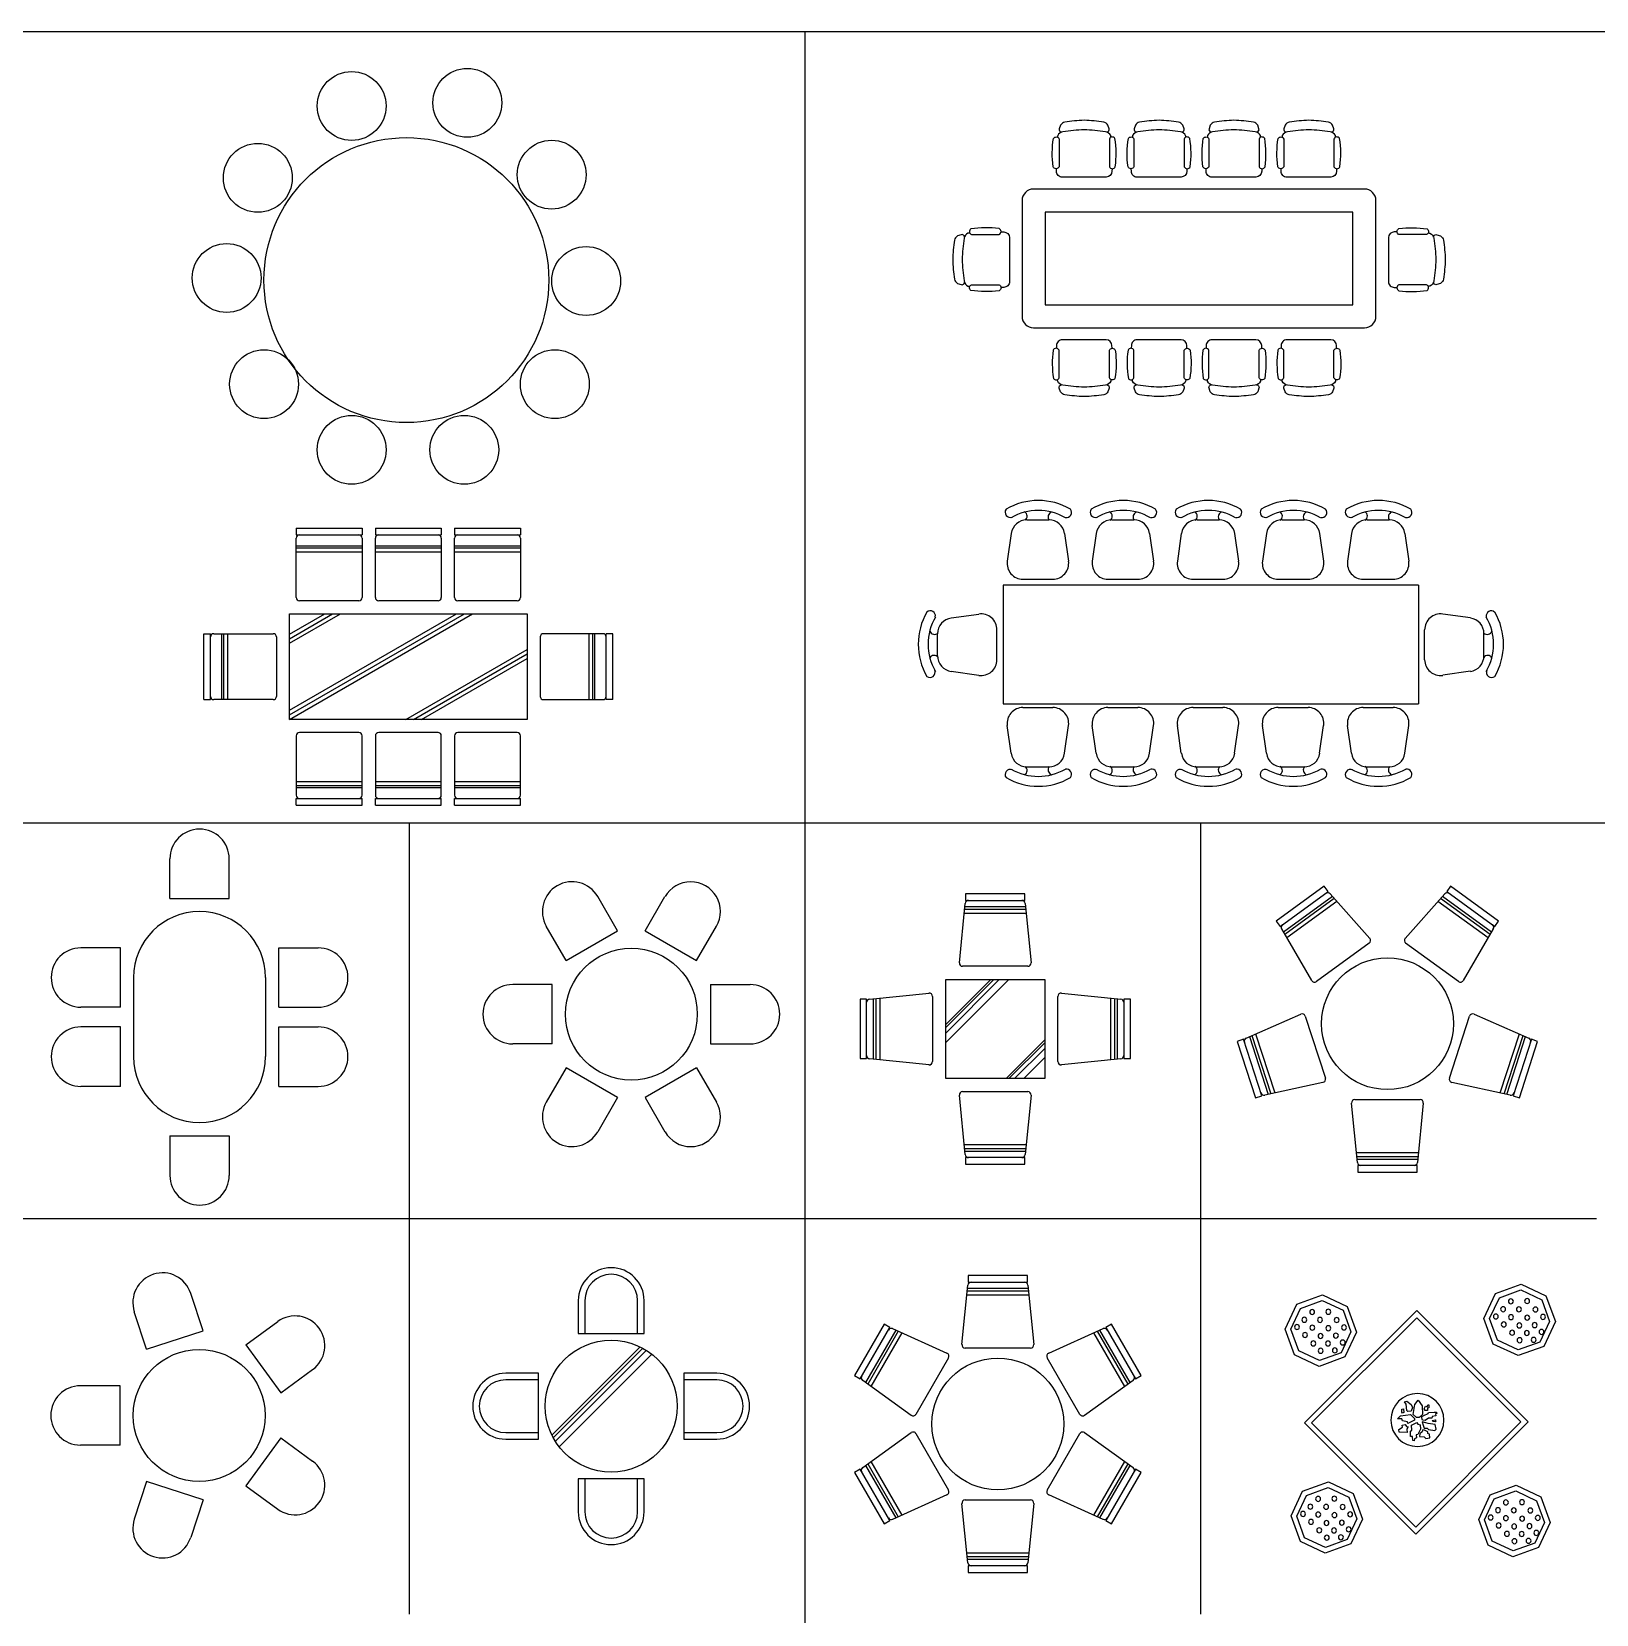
# Model space of a CAD drawing. Extents: x -72339 to 59654, y -38057 to 42097.
# Drawn here: x -36180 to -24316, y 30097 to 42097 of the extents above; entities that cross this region are included whole.
import ezdxf

# ---------------------------------------------------------------- set-up
doc = ezdxf.new("R2010")
doc.units = 0
doc.header["$MEASUREMENT"] = 0
doc.layers.get('0').update_dxf_attribs({"linetype": 'CONTINUOUS'})
doc.layers.add('2', color=7, linetype='CONTINUOUS')
doc.layers.add('HUM', color=7, linetype='CONTINUOUS')
doc.styles.add('DIM', font='txt')

# ---------------------------------------------------------------- blocks, each defined once
blk = doc.blocks.new('2494')
for p, q in [((-225, 600), (-225, 900)), ((225, 600), (225, 900)), ((-225, 600), (225, 600)), ((-600, 225), (-900, 225)), ((-600, -225), (-600, 225)), ((600, 225), (900, 225)), ((600, -225), (600, 225)), ((-500, 0), (-500, -600)), ((500, 0), (500, -600)), ((-600, -225), (-900, -225)), ((600, -225), (900, -225)), ((-600, -375), (-900, -375)), ((-600, -825), (-600, -375)), ((600, -375), (900, -375)), ((600, -825), (600, -375)), ((-600, -825), (-900, -825)), ((600, -825), (900, -825)), ((-225, -1200), (-225, -1500)), ((-225, -1200), (225, -1200)), ((225, -1200), (225, -1500))]:
    blk.add_line(p, q)
for centre, radius, start, end in [((0, 900), 225, 360, 180), ((0, 0), 500, 0, 180), ((-900, 0), 225, 90, 270), ((900, 0), 225, 270, 90), ((-900, -600), 225, 90, 270), ((900, -600), 225, 270, 90), ((0, -600), 500, 180, 0), ((0, -1500), 225, 180, 0)]:
    blk.add_arc(centre, radius, start, end)
at = {"style": 'DIM', "flags": 1}
for tag in ['XVALUE', 'YVALUE']:
    blk.add_attdef(tag, (-999999, -999999), '', height=0.02, dxfattribs=at)
blk = doc.blocks.new('2491')
for p, q in [((29, 640), (-64, 925)), ((-399, 501), (-492, 786)), ((-399, 501), (29, 640)), ((353, 535), (596, 711)), ((353, 535), (618, 171)), ((618, 171), (860, 347)), ((-600, 225), (-900, 225)), ((-600, -225), (-600, 225)), ((-600, -225), (-900, -225)), ((618, -171), (353, -535)), ((618, -171), (860, -347)), ((-399, -501), (-492, -786)), ((29, -640), (-399, -501)), ((353, -535), (596, -711)), ((29, -640), (-64, -925))]:
    blk.add_line(p, q)
blk.add_circle((0, 0), 500)
for centre, start, end in [((-278, 856), 18, 198), ((728, 529), 306, 126), ((-900, 0), 90, 270), ((728, -529), 234, 54), ((-278, -856), 162, 342)]:
    blk.add_arc(centre, 225, start, end)
at = {"style": 'DIM', "flags": 1}
for tag in ['XVALUE', 'YVALUE']:
    blk.add_attdef(tag, (-999999, -999999), '', height=0.02, dxfattribs=at)
blk = doc.blocks.new('2206')
at = {"layer": '2'}
for p, q in [((1253.75, 526.5), (-1253.75, 526.5)), ((-1341.5, 438.75), (-1341.5, -438.75)), ((1341.5, -438.75), (1341.5, 438.75)), ((-1166, 351), (-1166, -351)), ((1166, 351), (-1166, 351)), ((1166, -351), (1166, 351)), ((-1166, -351), (1166, -351)), ((-1253.75, -526.5), (1253.75, -526.5))]:
    blk.add_line(p, q, dxfattribs=at)
for points in [[(-667.827932, 918.817485, 0.001466), (-669.018888, 931.542288, 0.250246), (-708.643141, 960.610137, 0.022259), (-870.211886, 976.491803, 0.022259), (-1031.78063, 960.610137, 0.250246), (-1071.404883, 931.542288, 0.001466), (-1072.595839, 918.817485, 0.394986)], [(-698.912911, 958.243242, 0.504024), (-680.974482, 983.684616), (-690.197368, 1011.55379, 0.156673), (-721.965088, 1034.628269, 0.022013), (-870.211886, 1047.514016, 0.022013), (-1018.458683, 1034.628269, 0.156673), (-1050.226403, 1011.55379), (-1059.44929, 983.684616, 0.504024), (-1041.51086, 958.243242, -1.080566)], [(-100.116032, 918.817485, 0.001466), (-101.306988, 931.542288, 0.250246), (-140.931241, 960.610137, 0.022259), (-302.499986, 976.491803, 0.022259), (-464.06873, 960.610137, 0.250246), (-503.692983, 931.542288, 0.001466), (-504.883939, 918.817485, 0.394986)], [(-131.201011, 958.243242, 0.504024), (-113.262582, 983.684616), (-122.485468, 1011.55379, 0.156673), (-154.253188, 1034.628269, 0.022013), (-302.499986, 1047.514016, 0.022013), (-450.746783, 1034.628269, 0.156673), (-482.514503, 1011.55379), (-491.73739, 983.684616, 0.504024), (-473.79896, 958.243242, -1.080566)], [(467.595868, 918.817485, 0.001466), (466.404912, 931.542288, 0.250246), (426.780659, 960.610137, 0.022259), (265.211914, 976.491803, 0.022259), (103.64317, 960.610137, 0.250246), (64.018917, 931.542288, 0.001466), (62.827961, 918.817485, 0.394986)], [(436.510889, 958.243242, 0.504024), (454.449318, 983.684616), (445.226432, 1011.55379, 0.156673), (413.458712, 1034.628269, 0.022013), (265.211914, 1047.514016, 0.022013), (116.965117, 1034.628269, 0.156673), (85.197397, 1011.55379), (75.97451, 983.684616, 0.504024), (93.91294, 958.243242, -1.080566)], [(1035.307768, 918.817485, 0.001466), (1034.116812, 931.542288, 0.250246), (994.492559, 960.610137, 0.022259), (832.923814, 976.491803, 0.022259), (671.35507, 960.610137, 0.250246), (631.730817, 931.542288, 0.001466), (630.539861, 918.817485, 0.394986)], [(1004.222789, 958.243242, 0.504024), (1022.161218, 983.684616), (1012.938332, 1011.55379, 0.156673), (981.170612, 1034.628269, 0.022013), (832.923814, 1047.514016, 0.022013), (684.677017, 1034.628269, 0.156673), (652.909297, 1011.55379), (643.68641, 983.684616, 0.504024), (661.62484, 958.243242, -1.080566)], [(-1060.815643, 904.871788), (-1060.815643, 695.703141, -0.674242), (-1105.90531, 695.703141, -0.073661), (-1103.172603, 909.666484, -0.655291), (-1060.815643, 904.871788, 0.237603)], [(-679.608128, 904.871788), (-679.608128, 695.703141, 0.674242), (-634.518461, 695.703141, 0.073661), (-637.251168, 909.666484, 0.655291), (-679.608128, 904.871788, -0.237603)], [(-493.103743, 904.871788), (-493.103743, 695.703141, -0.674242), (-538.19341, 695.703141, -0.073661), (-535.460703, 909.666484, -0.655291), (-493.103743, 904.871788, 0.237603)], [(-111.896228, 904.871788), (-111.896228, 695.703141, 0.674242), (-66.806561, 695.703141, 0.073661), (-69.539268, 909.666484, 0.655291), (-111.896228, 904.871788, -0.237603)], [(74.608157, 904.871788), (74.608157, 695.703141, -0.674242), (29.51849, 695.703141, -0.073661), (32.251197, 909.666484, -0.655291), (74.608157, 904.871788, 0.237603)], [(455.815672, 904.871788), (455.815672, 695.703141, 0.674242), (500.905339, 695.703141, 0.073661), (498.172632, 909.666484, 0.655291), (455.815672, 904.871788, -0.237603)], [(642.320057, 904.871788), (642.320057, 695.703141, -0.674242), (597.23039, 695.703141, -0.073661), (599.963097, 909.666484, -0.655291), (642.320057, 904.871788, 0.237603)], [(1023.527572, 904.871788), (1023.527572, 695.703141, 0.674242), (1068.617239, 695.703141, 0.073661), (1065.884532, 909.666484, 0.655291), (1023.527572, 904.871788, -0.237603)], [(-659.32457, 680.607818), (-659.796002, 660.641921, -0.397636), (-703.519315, 616.491803), (-1036.904456, 616.491803, -0.417062), (-1080.627769, 660.641921), (-1081.099201, 680.607818)], [(-91.61267, 680.607818), (-92.084102, 660.641921, -0.397636), (-135.807415, 616.491803), (-469.192556, 616.491803, -0.417062), (-512.915869, 660.641921), (-513.387301, 680.607818)], [(476.09923, 680.607818), (475.627798, 660.641921, -0.397636), (431.904485, 616.491803), (98.519344, 616.491803, -0.417062), (54.796031, 660.641921), (54.324599, 680.607818)], [(1043.81113, 680.607818), (1043.339698, 660.641921, -0.397636), (999.616385, 616.491803), (666.231244, 616.491803, -0.417062), (622.507931, 660.641921), (622.036499, 680.607818)], [(-1778.251439, 162.388974, 0.504024), (-1803.692813, 180.327404), (-1831.561988, 171.104518, 0.156673), (-1854.636466, 139.336798, 0.022013), (-1867.522213, -8.91, 0.022013), (-1854.636466, -157.156798, 0.156673), (-1831.561988, -188.924518), (-1803.692813, -198.147404, 0.504024), (-1778.251439, -180.208974, -1.080566)], [(-1738.825682, 193.473954, 0.001466), (-1751.550486, 192.282997, 0.250246), (-1780.618335, 152.658745, 0.022259), (-1796.5, -8.91, 0.022259), (-1780.618335, -170.478745, 0.250246), (-1751.550486, -210.102997, 0.001466), (-1738.825682, -211.293954, 0.394986)], [(-1724.879985, 181.693757), (-1515.711339, 181.693757, 0.674242), (-1515.711339, 226.783424, 0.073661), (-1729.674682, 224.050717, 0.655291), (-1724.879985, 181.693757, -0.237603)], [(-1500.616015, 201.977315), (-1480.650119, 201.505884, -0.397636), (-1436.5, 157.78257), (-1436.5, -175.60257, -0.417062), (-1480.650119, -219.325884), (-1500.616015, -219.797315)], [(1500.616015, 201.977315), (1480.650119, 201.505884, 0.397636), (1436.5, 157.78257), (1436.5, -175.60257, 0.417062), (1480.650119, -219.325884), (1500.616015, -219.797315)], [(1724.879985, 181.693757), (1515.711339, 181.693757, -0.674242), (1515.711339, 226.783424, -0.073661), (1729.674682, 224.050717, -0.655291), (1724.879985, 181.693757, 0.237603)], [(1738.825682, 193.473954, -0.001466), (1751.550486, 192.282997, -0.250246), (1780.618335, 152.658745, -0.022259), (1796.5, -8.91, -0.022259), (1780.618335, -170.478745, -0.250246), (1751.550486, -210.102997, -0.001466), (1738.825682, -211.293954, -0.394986)], [(1778.251439, 162.388974, -0.504024), (1803.692813, 180.327404), (1831.561988, 171.104518, -0.156673), (1854.636466, 139.336798, -0.022013), (1867.522213, -8.91, -0.022013), (1854.636466, -157.156798, -0.156673), (1831.561988, -188.924518), (1803.692813, -198.147404, -0.504024), (1778.251439, -180.208974, 1.080566)], [(-1724.879985, -199.513757), (-1515.711339, -199.513757, -0.674242), (-1515.711339, -244.603424, -0.073661), (-1729.674682, -241.870717, -0.655291), (-1724.879985, -199.513757, 0.237603)], [(1724.879985, -199.513757), (1515.711339, -199.513757, 0.674242), (1515.711339, -244.603424, 0.073661), (1729.674682, -241.870717, 0.655291), (1724.879985, -199.513757, -0.237603)], [(-1060.815643, -904.871788), (-1060.815643, -695.703141, 0.674242), (-1105.90531, -695.703141, 0.073661), (-1103.172603, -909.666484, 0.655291), (-1060.815643, -904.871788, -0.237603)], [(-659.32457, -680.607818), (-659.796002, -660.641921, 0.397636), (-703.519315, -616.491803), (-1036.904456, -616.491803, 0.417062), (-1080.627769, -660.641921), (-1081.099201, -680.607818)], [(-679.608128, -904.871788), (-679.608128, -695.703141, -0.674242), (-634.518461, -695.703141, -0.073661), (-637.251168, -909.666484, -0.655291), (-679.608128, -904.871788, 0.237603)], [(-493.103743, -904.871788), (-493.103743, -695.703141, 0.674242), (-538.19341, -695.703141, 0.073661), (-535.460703, -909.666484, 0.655291), (-493.103743, -904.871788, -0.237603)], [(-91.61267, -680.607818), (-92.084102, -660.641921, 0.397636), (-135.807415, -616.491803), (-469.192556, -616.491803, 0.417062), (-512.915869, -660.641921), (-513.387301, -680.607818)], [(-111.896228, -904.871788), (-111.896228, -695.703141, -0.674242), (-66.806561, -695.703141, -0.073661), (-69.539268, -909.666484, -0.655291), (-111.896228, -904.871788, 0.237603)], [(74.608157, -904.871788), (74.608157, -695.703141, 0.674242), (29.51849, -695.703141, 0.073661), (32.251197, -909.666484, 0.655291), (74.608157, -904.871788, -0.237603)], [(476.09923, -680.607818), (475.627798, -660.641921, 0.397636), (431.904485, -616.491803), (98.519344, -616.491803, 0.417062), (54.796031, -660.641921), (54.324599, -680.607818)], [(455.815672, -904.871788), (455.815672, -695.703141, -0.674242), (500.905339, -695.703141, -0.073661), (498.172632, -909.666484, -0.655291), (455.815672, -904.871788, 0.237603)], [(642.320057, -904.871788), (642.320057, -695.703141, 0.674242), (597.23039, -695.703141, 0.073661), (599.963097, -909.666484, 0.655291), (642.320057, -904.871788, -0.237603)], [(1043.81113, -680.607818), (1043.339698, -660.641921, 0.397636), (999.616385, -616.491803), (666.231244, -616.491803, 0.417062), (622.507931, -660.641921), (622.036499, -680.607818)], [(1023.527572, -904.871788), (1023.527572, -695.703141, -0.674242), (1068.617239, -695.703141, -0.073661), (1065.884532, -909.666484, -0.655291), (1023.527572, -904.871788, 0.237603)], [(-667.827932, -918.817485, -0.001466), (-669.018888, -931.542288, -0.250246), (-708.643141, -960.610137, -0.022259), (-870.211886, -976.491803, -0.022259), (-1031.78063, -960.610137, -0.250246), (-1071.404883, -931.542288, -0.001466), (-1072.595839, -918.817485, -0.394986)], [(-698.912911, -958.243242, -0.504024), (-680.974482, -983.684616), (-690.197368, -1011.55379, -0.156673), (-721.965088, -1034.628269, -0.022013), (-870.211886, -1047.514016, -0.022013), (-1018.458683, -1034.628269, -0.156673), (-1050.226403, -1011.55379), (-1059.44929, -983.684616, -0.504024), (-1041.51086, -958.243242, 1.080566)], [(-100.116032, -918.817485, -0.001466), (-101.306988, -931.542288, -0.250246), (-140.931241, -960.610137, -0.022259), (-302.499986, -976.491803, -0.022259), (-464.06873, -960.610137, -0.250246), (-503.692983, -931.542288, -0.001466), (-504.883939, -918.817485, -0.394986)], [(-131.201011, -958.243242, -0.504024), (-113.262582, -983.684616), (-122.485468, -1011.55379, -0.156673), (-154.253188, -1034.628269, -0.022013), (-302.499986, -1047.514016, -0.022013), (-450.746783, -1034.628269, -0.156673), (-482.514503, -1011.55379), (-491.73739, -983.684616, -0.504024), (-473.79896, -958.243242, 1.080566)], [(467.595868, -918.817485, -0.001466), (466.404912, -931.542288, -0.250246), (426.780659, -960.610137, -0.022259), (265.211914, -976.491803, -0.022259), (103.64317, -960.610137, -0.250246), (64.018917, -931.542288, -0.001466), (62.827961, -918.817485, -0.394986)], [(436.510889, -958.243242, -0.504024), (454.449318, -983.684616), (445.226432, -1011.55379, -0.156673), (413.458712, -1034.628269, -0.022013), (265.211914, -1047.514016, -0.022013), (116.965117, -1034.628269, -0.156673), (85.197397, -1011.55379), (75.97451, -983.684616, -0.504024), (93.91294, -958.243242, 1.080566)], [(1035.307768, -918.817485, -0.001466), (1034.116812, -931.542288, -0.250246), (994.492559, -960.610137, -0.022259), (832.923814, -976.491803, -0.022259), (671.35507, -960.610137, -0.250246), (631.730817, -931.542288, -0.001466), (630.539861, -918.817485, -0.394986)], [(1004.222789, -958.243242, -0.504024), (1022.161218, -983.684616), (1012.938332, -1011.55379, -0.156673), (981.170612, -1034.628269, -0.022013), (832.923814, -1047.514016, -0.022013), (684.677017, -1034.628269, -0.156673), (652.909297, -1011.55379), (643.68641, -983.684616, -0.504024), (661.62484, -958.243242, 1.080566)]]:
    blk.add_lwpolyline(points, format="xyb", dxfattribs=at)
for centre, start, end in [((-1253.75, 438.75), 90, 180), ((1253.75, 438.75), 0, 90), ((-1253.75, -438.75), 180, 270), ((1253.75, -438.75), 270, 0)]:
    blk.add_arc(centre, 87.75, start, end, dxfattribs=at)
at = {"style": 'DIM', "flags": 1}
for tag in ['YVALUE', 'XVALUE']:
    blk.add_attdef(tag, (-999999, -999999), '', height=0.02, dxfattribs=at)
blk = doc.blocks.new('2474')
for p, q in [((-1531, 857), (-1561, 647)), ((-1412, 960), (-1245, 960)), ((-1127, 857), (-1097, 647)), ((-886, 857), (-916, 647)), ((-767, 960), (-600, 960)), ((-482, 857), (-452, 647)), ((-241, 857), (-271, 647)), ((-122, 960), (45, 960)), ((163, 857), (193, 647)), ((404, 857), (374, 647)), ((523, 960), (690, 960)), ((808, 857), (838, 647)), ((1049, 857), (1019, 647)), ((1168, 960), (1335, 960)), ((1453, 857), (1483, 647)), ((-1442, 510), (-1215, 510)), ((-797, 510), (-570, 510)), ((-152, 510), (75, 510)), ((493, 510), (720, 510)), ((1138, 510), (1365, 510)), ((-1592, 465), (-1592, -435)), ((1558, 465), (-1592, 465)), ((1558, 465), (1558, -435)), ((-1986, 216), (-1776, 246)), ((1951, 216), (1741, 246)), ((-1639, -100), (-1639, 127)), ((1604, -100), (1604, 127)), ((-2089, -70), (-2089, 97)), ((2054, -70), (2054, 97)), ((-1986, -188), (-1776, -218)), ((1951, -188), (1741, -218)), ((-1592, -435), (1558, -435)), ((-1442, -463), (-1215, -463)), ((-797, -463), (-570, -463)), ((-152, -463), (75, -463)), ((493, -463), (720, -463)), ((1138, -463), (1365, -463)), ((-1531, -809), (-1561, -599)), ((-1127, -809), (-1097, -599)), ((-886, -809), (-916, -599)), ((-482, -809), (-452, -599)), ((-241, -809), (-271, -599)), ((163, -809), (193, -599)), ((404, -809), (374, -599)), ((808, -809), (838, -599)), ((1049, -809), (1019, -599)), ((1453, -809), (1483, -599)), ((-1412, -913), (-1245, -913)), ((-767, -913), (-600, -913)), ((-122, -913), (45, -913)), ((523, -913), (690, -913)), ((1168, -913), (1335, -913))]:
    blk.add_line(p, q)
for centre, radius, start, end in [((-1326, 624), 483, 59.6294, 120.3706), ((-681, 624), 483, 59.6294, 120.3706), ((-36, 624), 483, 59.6294, 120.3706), ((609, 624), 483, 59.6294, 120.3706), ((1254, 624), 483, 59.6294, 120.3706), ((-1538, 1018), 39.5, 144.1439, 290.8848), ((-1326, 624), 408, 59.6294, 120.3706), ((-1446, 988), 36.2, 303.112, 62.5139), ((-1211, 982), 40.2, 111.859, 218.7726), ((-1112, 1016), 39.3, 260.6566, 39.2831), ((-893, 1018), 39.5, 144.1439, 290.8848), ((-681, 624), 408, 59.6294, 120.3706), ((-801, 988), 36.2, 303.112, 62.5139), ((-566, 982), 40.2, 111.859, 218.7726), ((-467, 1016), 39.3, 260.6566, 39.2831), ((-248, 1018), 39.5, 144.1439, 290.8848), ((-36, 624), 408, 59.6294, 120.3706), ((-156, 988), 36.2, 303.112, 62.5139), ((79, 982), 40.2, 111.859, 218.7726), ((178, 1016), 39.3, 260.6566, 39.2831), ((397, 1018), 39.5, 144.1439, 290.8848), ((609, 624), 408, 59.6294, 120.3706), ((489, 988), 36.2, 303.112, 62.5139), ((724, 982), 40.2, 111.859, 218.7726), ((823, 1016), 39.3, 260.6566, 39.2831), ((1042, 1018), 39.5, 144.1439, 290.8848), ((1254, 624), 408, 59.6294, 120.3706), ((1134, 988), 36.2, 303.112, 62.5139), ((1369, 982), 40.2, 111.859, 218.7726), ((1468, 1016), 39.3, 260.6566, 39.2831), ((-1412, 840), 120, 90, 171.8699), ((-1245, 840), 120, 8.1301, 90), ((-767, 840), 120, 90, 171.8699), ((-600, 840), 120, 8.1301, 90), ((-122, 840), 120, 90, 171.8699), ((45, 840), 120, 8.1301, 90), ((523, 840), 120, 90, 171.8699), ((690, 840), 120, 8.1301, 90), ((1168, 840), 120, 90, 171.8699), ((1335, 840), 120, 8.1301, 90), ((-1442, 630), 120, 171.8699, 270), ((-1215, 630), 120, 270, 8.1301), ((-797, 630), 120, 171.8699, 270), ((-570, 630), 120, 270, 8.1301), ((-152, 630), 120, 171.8699, 270), ((75, 630), 120, 270, 8.1301), ((493, 630), 120, 171.8699, 270), ((720, 630), 120, 270, 8.1301), ((1138, 630), 120, 171.8699, 270), ((1365, 630), 120, 270, 8.1301), ((-1753, 17), 483, 149.6294, 210.3706), ((-2145, 231), 39.3, 350.6566, 129.2831), ((-1759, 127), 120, 360, 98.1301), ((1724, 127), 120, 81.8699, 180), ((2110, 231), 39.3, 50.7169, 189.3434), ((1719, 17), 483, 329.6294, 30.3706), ((-1753, 17), 408, 149.6294, 210.3706), ((-1969, 97), 120, 98.1301, 180), ((1934, 97), 120, 0, 81.8699), ((1719, 17), 408, 329.6294, 30.3706), ((-2111, 132), 40.2, 201.859, 308.7726), ((2077, 132), 40.2, 231.2274, 338.141), ((-2116, -104), 36.2, 33.112, 152.5139), ((-1969, -70), 120, 180, 261.8699), ((-1759, -100), 120, 261.8699, 360), ((1724, -100), 120, 180, 278.1301), ((1934, -70), 120, 278.1301, 0), ((2082, -104), 36.2, 27.4861, 146.888), ((-2147, -195), 39.5, 234.1439, 20.8848), ((2112, -195), 39.5, 159.1152, 305.8561), ((-1442, -583), 120, 90, 188.1301), ((-1215, -583), 120, 351.8699, 90), ((-797, -583), 120, 90, 188.1301), ((-570, -583), 120, 351.8699, 90), ((-152, -583), 120, 90, 188.1301), ((75, -583), 120, 351.8699, 90), ((493, -583), 120, 90, 188.1301), ((720, -583), 120, 351.8699, 90), ((1138, -583), 120, 90, 188.1301), ((1365, -583), 120, 351.8699, 90), ((-1412, -793), 120, 188.1301, 270), ((-1245, -793), 120, 270, 351.8699), ((-767, -793), 120, 188.1301, 270), ((-600, -793), 120, 270, 351.8699), ((-122, -793), 120, 188.1301, 270), ((45, -793), 120, 270, 351.8699), ((523, -793), 120, 188.1301, 270), ((690, -793), 120, 270, 351.8699), ((1168, -793), 120, 188.1301, 270), ((1335, -793), 120, 270, 351.8699), ((-1538, -971), 39.5, 69.1152, 215.8561), ((-1326, -577), 408, 239.6294, 300.3706), ((-1446, -940), 36.2, 297.4861, 56.888), ((-1211, -935), 40.2, 141.2274, 248.141), ((-1112, -969), 39.3, 320.7169, 99.3434), ((-893, -971), 39.5, 69.1152, 215.8561), ((-681, -577), 408, 239.6294, 300.3706), ((-801, -940), 36.2, 297.4861, 56.888), ((-566, -935), 40.2, 141.2274, 248.141), ((-467, -969), 39.3, 320.7169, 99.3434), ((-248, -971), 39.5, 69.1152, 215.8561), ((-36, -577), 408, 239.6294, 300.3706), ((-156, -940), 36.2, 297.4861, 56.888), ((79, -935), 40.2, 141.2274, 248.141), ((178, -969), 39.3, 320.7169, 99.3434), ((397, -971), 39.5, 69.1152, 215.8561), ((609, -577), 408, 239.6294, 300.3706), ((489, -940), 36.2, 297.4861, 56.888), ((724, -935), 40.2, 141.2274, 248.141), ((823, -969), 39.3, 320.7169, 99.3434), ((1042, -971), 39.5, 69.1152, 215.8561), ((1254, -577), 408, 239.6294, 300.3706), ((1134, -940), 36.2, 297.4861, 56.888), ((1369, -935), 40.2, 141.2274, 248.141), ((1468, -969), 39.3, 320.7169, 99.3434), ((-1326, -577), 483, 239.6294, 300.3706), ((-681, -577), 483, 239.6294, 300.3706), ((-36, -577), 483, 239.6294, 300.3706), ((609, -577), 483, 239.6294, 300.3706), ((1254, -577), 483, 239.6294, 300.3706)]:
    blk.add_arc(centre, radius, start, end)
at = {"style": 'DIM', "flags": 1}
for tag in ['XVALUE', 'YVALUE']:
    blk.add_attdef(tag, (-999999, -999999), '', height=0.02, dxfattribs=at)
blk = doc.blocks.new('2492')
for p, q in [((-479, 1042), (-843, 778)), ((-814, 737), (-450, 1002)), ((-417, 965), (-789, 695)), ((-450, 1002), (-479, 1042)), ((-435, 985), (-134, 647)), ((134, 647), (435, 985)), ((789, 695), (417, 965)), ((479, 1042), (450, 1002)), ((450, 1002), (814, 737)), ((843, 778), (479, 1042)), ((-403, 950), (-779, 677)), ((-383, 927), (-763, 651)), ((763, 651), (383, 927)), ((779, 677), (403, 950)), ((-843, 778), (-814, 737)), ((814, 737), (843, 778)), ((-574, 327), (-802, 718)), ((-138, 611), (-538, 320)), ((538, 320), (138, 611)), ((802, 718), (574, 327)), ((-1071, -109), (-657, 73)), ((-623, 58), (-470, -413)), ((470, -413), (623, 58)), ((657, 73), (1071, -109)), ((-1092, -118), (-1139, -134)), ((-953, -546), (-1092, -118)), ((-1046, -98), (-904, -536)), ((-1028, -90), (-885, -531)), ((-1000, -78), (-855, -525)), ((855, -525), (1000, -78)), ((885, -531), (1028, -90)), ((904, -536), (1046, -98)), ((1092, -118), (953, -546)), ((1139, -134), (1092, -118)), ((-1139, -134), (-1000, -562)), ((1000, -562), (1139, -134)), ((-489, -445), (-931, -541)), ((931, -541), (489, -445)), ((-1000, -562), (-953, -546)), ((-247, -575), (247, -575)), ((953, -546), (1000, -562)), ((-227, -1052), (-272, -602)), ((272, -602), (227, -1052)), ((-235, -976), (235, -976)), ((-232, -1006), (232, -1006)), ((-230, -1026), (230, -1026)), ((225, -1075), (-225, -1075)), ((-225, -1075), (-225, -1125)), ((225, -1125), (225, -1075)), ((-225, -1125), (225, -1125))]:
    blk.add_line(p, q)
blk.add_circle((0, 0), 500)
for centre, start, end in [((-453, 968), 41.7106, 126), ((453, 968), 54, 138.2894), ((-781, 731), 126, 210.2894), ((781, 731), 329.7106, 54), ((-153, 631), 306, 41.7106), ((153, 631), 138.2894, 234), ((-553, 340), 210.2894, 306), ((553, 340), 234, 329.7106), ((-647, 50), 18, 113.7106), ((647, 50), 66.2894, 162), ((-1061, -132), 113.7106, 198), ((1061, -132), 342, 66.2894), ((-494, -421), 282.2894, 18), ((494, -421), 162, 257.7106), ((-936, -517), 198, 282.2894), ((-247, -600), 90, 185.7106), ((247, -600), 354.2894, 90), ((936, -517), 257.7106, 342), ((-202, -1050), 185.7106, 270), ((202, -1050), 270, 354.2894)]:
    blk.add_arc(centre, 25, start, end)
at = {"style": 'DIM', "flags": 1}
for tag in ['XVALUE', 'YVALUE']:
    blk.add_attdef(tag, (-999999, -999999), '', height=0.02, dxfattribs=at)
blk = doc.blocks.new('2490')
for p, q in [((225, 1025), (-225, 1025)), ((-225, 1025), (-225, 975)), ((-225, 975), (225, 975)), ((225, 975), (225, 1025)), ((-272, 502), (-227, 952)), ((235, 876), (-235, 876)), ((232, 906), (-232, 906)), ((230, 926), (-230, 926)), ((227, 952), (272, 502)), ((-375, 375), (375, 375)), ((-375, -375), (-375, 375)), ((247, 475), (-247, 475)), ((375, 375), (375, -375)), ((-952, 227), (-502, 272)), ((-475, 247), (-475, -247)), ((475, -247), (475, 247)), ((502, 272), (952, 227)), ((-975, 225), (-1025, 225)), ((-1025, 225), (-1025, -225)), ((-975, -225), (-975, 225)), ((-926, 230), (-926, -230)), ((-906, 232), (-906, -232)), ((-876, 235), (-876, -235)), ((876, -235), (876, 235)), ((906, -232), (906, 232)), ((926, -230), (926, 230)), ((975, 225), (975, -225)), ((1025, 225), (975, 225)), ((1025, -225), (1025, 225)), ((-1025, -225), (-975, -225)), ((-502, -272), (-952, -227)), ((952, -227), (502, -272)), ((975, -225), (1025, -225)), ((375, -375), (-375, -375)), ((-247, -475), (247, -475)), ((-227, -952), (-272, -502)), ((272, -502), (227, -952)), ((-235, -876), (235, -876)), ((-232, -906), (232, -906)), ((-230, -926), (230, -926)), ((-225, -975), (-225, -1025)), ((225, -975), (-225, -975)), ((-225, -1025), (225, -1025)), ((225, -1025), (225, -975))]:
    blk.add_line(p, q)
at = {"color": 5}
for p, q in [((-375, 33), (-33, 375)), ((-375, -102), (102, 375)), ((-375, -31), (31, 375)), ((-375, 11), (-11, 375)), ((83, -375), (375, -83)), ((104, -375), (375, -104)), ((147, -375), (375, -147)), ((217, -375), (375, -217))]:
    blk.add_line(p, q, dxfattribs=at)
for centre, start, end in [((-202, 950), 90, 174.2894), ((202, 950), 5.7106, 90), ((-247, 500), 174.2894, 270), ((247, 500), 270, 5.7106), ((-500, 247), 0, 95.7106), ((500, 247), 84.2894, 180), ((-950, 202), 95.7106, 180), ((950, 202), 0, 84.2894), ((-950, -202), 180, 264.2894), ((950, -202), 275.7106, 360), ((-500, -247), 264.2894, 0), ((500, -247), 180, 275.7106), ((-247, -500), 90, 185.7106), ((247, -500), 354.2894, 90), ((-202, -950), 185.7106, 270), ((202, -950), 270, 354.2894)]:
    blk.add_arc(centre, 25, start, end)
at = {"style": 'DIM', "flags": 1}
for tag in ['XVALUE', 'YVALUE']:
    blk.add_attdef(tag, (-999999, -999999), '', height=0.02, dxfattribs=at)
blk = doc.blocks.new('*X171')
at = {"color": 0}
for p, q in [((0, 0), (1386, 800)), ((0, 577), (386, 800)), ((0, 35), (1326, 800)), ((0, 612), (326, 800)), ((0, 69), (1266, 800)), ((0, 647), (266, 800)), ((880, 0), (1800, 531)), ((940, 0), (1800, 497)), ((1000, 0), (1800, 462))]:
    blk.add_line(p, q, dxfattribs=at)
blk = doc.blocks.new('2456')
for p, q in [((0, 2100), (500, 2100)), ((0, 2100), (0, 2050)), ((0, 2050), (500, 2050)), ((500, 2100), (500, 2050)), ((600, 2100), (600, 2050)), ((600, 2100), (1100, 2100)), ((600, 2050), (1100, 2050)), ((1100, 2100), (1100, 2050)), ((1200, 2100), (1200, 2050)), ((1200, 2100), (1700, 2100)), ((1200, 2050), (1700, 2050)), ((1700, 2100), (1700, 2050)), ((0, 1575), (0, 2025)), ((0, 1965), (500, 1965)), ((0, 1950), (500, 1950)), ((500, 2025), (500, 1575)), ((600, 1575), (600, 2025)), ((600, 1965), (1100, 1965)), ((600, 1950), (1100, 1950)), ((1100, 2025), (1100, 1575)), ((1200, 1575), (1200, 2025)), ((1200, 1965), (1700, 1965)), ((1200, 1950), (1700, 1950)), ((1700, 2025), (1700, 1575)), ((0, 1920), (500, 1920)), ((600, 1920), (1100, 1920)), ((1200, 1920), (1700, 1920)), ((-50, 1450), (1750, 1450)), ((-50, 650), (-50, 1450)), ((475, 1550), (25, 1550)), ((1075, 1550), (625, 1550)), ((1675, 1550), (1225, 1550)), ((1750, 1450), (1750, 650)), ((-700, 800), (-700, 1300)), ((-700, 1300), (-650, 1300)), ((-650, 800), (-650, 1300)), ((-625, 1300), (-175, 1300)), ((-565, 800), (-565, 1300)), ((-550, 800), (-550, 1300)), ((-520, 800), (-520, 1300)), ((-150, 1275), (-150, 825)), ((1850, 1275), (1850, 825)), ((2325, 1300), (1875, 1300)), ((2220, 800), (2220, 1300)), ((2250, 800), (2250, 1300)), ((2265, 800), (2265, 1300)), ((2400, 1300), (2350, 1300)), ((2350, 800), (2350, 1300)), ((2400, 800), (2400, 1300)), ((-700, 800), (-650, 800)), ((-175, 800), (-625, 800)), ((1875, 800), (2325, 800)), ((2400, 800), (2350, 800)), ((1750, 650), (-50, 650)), ((0, 525), (0, 75)), ((475, 550), (25, 550)), ((500, 75), (500, 525)), ((600, 525), (600, 75)), ((1075, 550), (625, 550)), ((1100, 75), (1100, 525)), ((1200, 525), (1200, 75)), ((1675, 550), (1225, 550)), ((1700, 75), (1700, 525)), ((0, 180), (500, 180)), ((0, 150), (500, 150)), ((0, 135), (500, 135)), ((600, 180), (1100, 180)), ((600, 150), (1100, 150)), ((600, 135), (1100, 135)), ((1200, 180), (1700, 180)), ((1200, 150), (1700, 150)), ((1200, 135), (1700, 135)), ((0, 0), (0, 50)), ((0, 50), (500, 50)), ((0, 0), (500, 0)), ((500, 0), (500, 50)), ((600, 50), (1100, 50)), ((600, 0), (600, 50)), ((600, 0), (1100, 0)), ((1100, 0), (1100, 50)), ((1200, 50), (1700, 50)), ((1200, 0), (1200, 50)), ((1200, 0), (1700, 0)), ((1700, 0), (1700, 50))]:
    blk.add_line(p, q)
for centre, start, end in [((25, 2025), 90, 180), ((475, 2025), 0, 90), ((625, 2025), 90, 180), ((1075, 2025), 0, 90), ((1225, 2025), 90, 180), ((1675, 2025), 0, 90), ((25, 1575), 180, 270), ((475, 1575), 270, 0), ((625, 1575), 180, 270), ((1075, 1575), 270, 0), ((1225, 1575), 180, 270), ((1675, 1575), 270, 0), ((-625, 1275), 90, 180), ((-175, 1275), 0, 90), ((1875, 1275), 90, 180), ((2325, 1275), 0, 90), ((-625, 825), 180, 270), ((-175, 825), 270, 0), ((1875, 825), 180, 270), ((2325, 825), 270, 360), ((25, 525), 90, 180), ((475, 525), 0, 90), ((625, 525), 90, 180), ((1075, 525), 0, 90), ((1225, 525), 90, 180), ((1675, 525), 0, 90), ((25, 75), 180, 270), ((475, 75), 270, 0), ((625, 75), 180, 270), ((1075, 75), 270, 0), ((1225, 75), 180, 270), ((1675, 75), 270, 0)]:
    blk.add_arc(centre, 25, start, end)
at = {"color": 5}
blk.add_blockref('*X171', (-50, 650), dxfattribs=at)
at = {"style": 'DIM', "flags": 1}
for tag in ['XVALUE', 'YVALUE']:
    blk.add_attdef(tag, (-999999, -999999), '', height=0.02, dxfattribs=at)
blk = doc.blocks.new('1441')
at = {"linetype": 'Continuous'}
for centre, radius in [((-415, 1320), 261), ((462, 1344), 261), ((-1126, 775), 261), ((0, 0), 1080), ((1102, 799), 261), ((-1363, 16), 261), ((1363, -7), 261), ((-1079, -789), 261), ((1126, -789), 261), ((-415, -1287), 261), ((439, -1287), 261)]:
    blk.add_circle(centre, radius, dxfattribs=at)
at = {"linetype": 'Continuous', "style": 'DIM', "flags": 1}
for tag in ['XVALUE', 'YVALUE']:
    blk.add_attdef(tag, (-1012180, -1007494), '', height=0.02, dxfattribs=at)
blk = doc.blocks.new('2493')
for p, q in [((-105, 632), (-255, 892)), ((105, 632), (255, 892)), ((-495, 407), (-645, 667)), ((-495, 407), (-105, 632)), ((105, 632), (495, 407)), ((495, 407), (645, 667)), ((-600, 225), (-900, 225)), ((-600, -225), (-600, 225)), ((600, 225), (600, -225)), ((600, 225), (900, 225)), ((-600, -225), (-900, -225)), ((600, -225), (900, -225)), ((-495, -407), (-645, -667)), ((-105, -632), (-495, -407)), ((495, -407), (105, -632)), ((495, -407), (645, -667)), ((-105, -632), (-255, -892)), ((105, -632), (255, -892))]:
    blk.add_line(p, q)
blk.add_circle((0, 0), 500)
for centre, start, end in [((-450, 779), 30, 210), ((450, 779), 330, 150), ((-900, 0), 90, 270), ((900, 0), 270, 90), ((-450, -779), 150, 330), ((450, -779), 210, 30)]:
    blk.add_arc(centre, 225, start, end)
at = {"style": 'DIM', "flags": 1}
for tag in ['XVALUE', 'YVALUE']:
    blk.add_attdef(tag, (-999999, -999999), '', height=0.02, dxfattribs=at)
blk = doc.blocks.new('1057')
at = {"extrusion": (0, 0, -1)}
for p, q in [((-852, -852), (0, 0)), ((0, 0), (843, -843)), ((-9, -1695), (-852, -852)), ((843, -843), (-9, -1695))]:
    blk.add_line(p, q, dxfattribs=at)
for points in [[(-1050, -84), (-962, -272), (-767, -342), (-579, -255), (-508, -59), (-596, 129), (-791, 199), (-979, 111)], [(-1006, -82), (-933, -239), (-769, -299), (-611, -225), (-552, -61), (-626, 96), (-789, 156), (-947, 82)], [(457, -164), (545, -352), (740, -423), (928, -335), (999, -140), (911, 48), (716, 119), (528, 31)], [(501, -162), (575, -320), (739, -379), (896, -305), (956, -142), (882, 16), (718, 76), (560, 2)], [(799, -852), (0, -54), (-789, -843), (9, -1642)], [(77, -687), (44, -713), (33, -736), (43, -762), (69, -765), (77, -759), (82, -709), (93, -693)], [(-10, -680), (-40, -723), (-43, -788), (-18, -810), (2, -812), (29, -788), (16, -712)], [(-78, -729), (-82, -714), (-92, -716), (-90, -737), (-80, -741), (-80, -758), (-63, -759), (-56, -746), (-65, -726)], [(147, -820), (125, -798), (47, -789), (18, -819), (19, -832), (68, -857), (71, -843), (108, -837), (115, -822)], [(102, -746), (100, -772), (109, -778), (114, -770), (115, -747)], [(-145, -797), (-117, -803), (-114, -817), (-87, -816), (-63, -833), (-44, -831), (-34, -807), (-54, -795), (-86, -780), (-87, -773), (-130, -771), (-148, -770), (-151, -781), (-141, -784)], [(-140, -843), (-124, -842), (-116, -833), (-138, -829), (-145, -835)], [(111, -868), (89, -863), (79, -879), (65, -881), (76, -899), (73, -924), (135, -923), (137, -901), (109, -883)], [(41, -870), (0, -849), (-8, -862), (-26, -866), (-27, -899), (-7, -940), (4, -942), (3, -966), (18, -973), (21, -988), (31, -984), (34, -956), (48, -956), (49, -915), (39, -907)], [(-45, -904), (-40, -919), (-23, -934), (-19, -956), (-56, -957), (-69, -970), (-98, -965), (-96, -938), (-83, -932), (-83, -919), (-58, -907)], [(-55, -891), (-79, -891), (-89, -901), (-136, -909), (-147, -899), (-140, -864), (-86, -857), (-68, -852), (-41, -844), (-47, -869)], [(412, -1581), (500, -1769), (695, -1840), (883, -1752), (954, -1557), (866, -1369), (671, -1298), (483, -1386)], [(456, -1579), (529, -1737), (693, -1796), (851, -1722), (910, -1559), (836, -1401), (673, -1342), (515, -1415)], [(-1011, -1608), (-923, -1796), (-728, -1867), (-540, -1779), (-469, -1584), (-557, -1396), (-752, -1325), (-940, -1413)], [(-967, -1606), (-894, -1764), (-730, -1823), (-572, -1749), (-513, -1586), (-587, -1428), (-750, -1368), (-908, -1442)]]:
    blk.add_lwpolyline(points, close=True, dxfattribs=at)
for centre, radius in [((794, -11), 18.7), ((671, -9), 18.7), ((-654, 10), 18.7), ((-713, 70), 18.7), ((-774, 9), 18.7), ((-836, 72), 18.7), ((-899, 8), 18.7), ((909, -125), 18.7), ((853, -70), 18.7), ((793, -130), 18.7), ((734, -71), 18.7), ((671, -134), 18.7), ((608, -72), 18.7), ((552, -128), 18.7), ((-599, -45), 18.7), ((-659, -105), 18.7), ((-714, -50), 18.7), ((-777, -113), 18.7), ((-837, -54), 18.7), ((-893, -110), 18.7), ((-956, -48), 18.7), ((848, -185), 18.7), ((785, -249), 18.7), ((730, -193), 18.7), ((674, -250), 18.7), ((614, -190), 18.7), ((562, -242), 18.7), ((-722, -168), 18.7), ((-779, -225), 18.7), ((-834, -170), 18.7), ((-886, -222), 18.7), ((-945, -162), 18.7), ((729, -305), 18.7), ((622, -302), 18.7), ((-4, -830), 201), ((749, -1428), 18.7), ((626, -1426), 18.7), ((-675, -1455), 18.7), ((-797, -1453), 18.7), ((863, -1542), 18.7), ((808, -1487), 18.7), ((748, -1547), 18.7), ((688, -1488), 18.7), ((625, -1551), 18.7), ((563, -1489), 18.7), ((506, -1545), 18.7), ((-560, -1569), 18.7), ((-615, -1514), 18.7), ((-675, -1574), 18.7), ((-735, -1515), 18.7), ((-798, -1578), 18.7), ((-860, -1516), 18.7), ((-917, -1572), 18.7), ((803, -1602), 18.7), ((740, -1666), 18.7), ((685, -1611), 18.7), ((628, -1667), 18.7), ((569, -1608), 18.7), ((517, -1659), 18.7), ((-620, -1629), 18.7), ((-683, -1693), 18.7), ((-738, -1637), 18.7), ((-795, -1694), 18.7), ((-854, -1634), 18.7), ((-906, -1686), 18.7), ((683, -1722), 18.7), ((576, -1719), 18.7), ((-740, -1749), 18.7), ((-847, -1746), 18.7)]:
    blk.add_circle(centre, radius, dxfattribs=at)
blk = doc.blocks.new('2483')
for p, q in [((-250, 800), (-250, 550)), ((-200, 800), (-200, 550)), ((200, 550), (200, 800)), ((250, 550), (250, 800)), ((-250, 550), (250, 550)), ((-550, 250), (-800, 250)), ((-550, -250), (-550, 250)), ((550, 250), (550, -250)), ((800, 250), (550, 250)), ((-550, 200), (-800, 200)), ((800, 200), (550, 200)), ((-800, -200), (-550, -200)), ((550, -200), (800, -200)), ((-800, -250), (-550, -250)), ((550, -250), (800, -250)), ((250, -550), (-250, -550)), ((-250, -550), (-250, -800)), ((-200, -550), (-200, -800)), ((200, -800), (200, -550)), ((250, -800), (250, -550))]:
    blk.add_line(p, q)
at = {"color": 5}
for p, q in [((-449, -220), (220, 449)), ((-439, -239), (239, 439)), ((-423, -266), (266, 423)), ((-394, -307), (307, 394))]:
    blk.add_line(p, q, dxfattribs=at)
blk.add_circle((0, 0), 500)
for centre, radius, start, end in [((0, 800), 250, 0, 180), ((0, 800), 200, 0, 180), ((-800, 0), 250, 90, 270), ((800, 0), 250, 270, 90), ((-800, 0), 200, 90, 270), ((800, 0), 200, 270, 90), ((0, -800), 250, 180, 0), ((0, -800), 200, 180, 0)]:
    blk.add_arc(centre, radius, start, end)
at = {"style": 'DIM', "flags": 1}
for tag in ['XVALUE', 'YVALUE']:
    blk.add_attdef(tag, (-999999, -999999), '', height=0.02, dxfattribs=at)
blk = doc.blocks.new('2455')
for p, q in [((225, 1125), (-225, 1125)), ((-225, 1125), (-225, 1075)), ((225, 1075), (225, 1125)), ((-272, 602), (-227, 1052)), ((235, 976), (-235, 976)), ((232, 1006), (-232, 1006)), ((230, 1026), (-230, 1026)), ((-225, 1075), (225, 1075)), ((227, 1052), (272, 602)), ((-862, 757), (-1087, 368)), ((-1043, 343), (-818, 732)), ((-818, 732), (-862, 757)), ((-798, 723), (-386, 537)), ((386, 537), (798, 723)), ((862, 757), (818, 732)), ((818, 732), (1043, 343)), ((1087, 368), (862, 757)), ((-773, 712), (-1003, 314)), ((-755, 704), (-987, 302)), ((-727, 691), (-962, 284)), ((962, 284), (727, 691)), ((987, 302), (755, 704)), ((1003, 314), (773, 712)), ((-374, 502), (-622, 73)), ((247, 575), (-247, 575)), ((622, 73), (374, 502)), ((-1087, 368), (-1043, 343)), ((1043, 343), (1087, 368)), ((-658, 65), (-1025, 329)), ((1025, 329), (658, 65)), ((-1025, -329), (-658, -65)), ((-622, -73), (-374, -502)), ((374, -502), (622, -73)), ((658, -65), (1025, -329)), ((-1043, -343), (-1087, -368)), ((-818, -732), (-1043, -343)), ((-1003, -314), (-773, -712)), ((-987, -302), (-755, -704)), ((-962, -284), (-727, -691)), ((727, -691), (962, -284)), ((755, -704), (987, -302)), ((773, -712), (1003, -314)), ((1043, -343), (818, -732)), ((1087, -368), (1043, -343)), ((-1087, -368), (-862, -757)), ((862, -757), (1087, -368)), ((-386, -537), (-798, -723)), ((-247, -575), (247, -575)), ((798, -723), (386, -537)), ((-227, -1052), (-272, -602)), ((272, -602), (227, -1052)), ((-862, -757), (-818, -732)), ((818, -732), (862, -757)), ((-235, -976), (235, -976)), ((-232, -1006), (232, -1006)), ((-230, -1026), (230, -1026)), ((-225, -1075), (-225, -1125)), ((225, -1075), (-225, -1075)), ((225, -1125), (225, -1075)), ((-225, -1125), (225, -1125))]:
    blk.add_line(p, q)
blk.add_circle((0, 0), 500)
for centre, start, end in [((-202, 1050), 90, 174.2894), ((202, 1050), 5.7106, 90), ((-808, 700), 65.7106, 150), ((808, 700), 30, 114.2894), ((-247, 600), 174.2894, 270), ((247, 600), 270, 5.7106), ((-396, 514), 330, 65.7106), ((396, 514), 114.2894, 210), ((-1011, 350), 150, 234.2894), ((1011, 350), 305.7106, 30), ((-643, 86), 234.2894, 330), ((643, 86), 210, 305.7106), ((-643, -86), 30, 125.7106), ((643, -86), 54.2894, 150), ((-1011, -350), 125.7106, 210), ((1011, -350), 330, 54.2894), ((-396, -514), 294.2894, 30), ((-247, -600), 90, 185.7106), ((247, -600), 354.2894, 90), ((396, -514), 150, 245.7106), ((-808, -700), 210, 294.2894), ((808, -700), 245.7106, 330), ((-202, -1050), 185.7106, 270), ((202, -1050), 270, 354.2894)]:
    blk.add_arc(centre, 25, start, end)
at = {"style": 'DIM', "flags": 1}
for tag in ['XVALUE', 'YVALUE']:
    blk.add_attdef(tag, (-999999, -999999), '', height=0.02, dxfattribs=at)

msp = doc.modelspace()

# ---------------------------------------------------------------- linework, layer by layer
for p, q in [((-72316, 42097), (-18316, 42097)), ((-30316, 18097), (-30316, 42097)), ((-72316, 36097), (-18316, 36097)), ((-33316, 30097), (-33316, 36097)), ((-27316, 30097), (-27316, 36097)), ((-36316, 33097), (-30316, 33097)), ((-30316, 33097), (-24316, 33097))]:
    msp.add_line(p, q)

# ---------------------------------------------------------------- block references
for name, p in [('1441', (-33339, 40213)), ('2206', (-27329, 40377)), ('2474', (-27222, 37435)), ('2456', (-34174, 36232)), ('2494', (-34907, 34925)), ('2493', (-31633, 34647)), ('2490', (-28874, 34535)), ('2492', (-25900, 34575)), ('2491', (-34910, 31605)), ('2483', (-31786, 31675)), ('2455', (-28854, 31540))]:
    msp.add_blockref(name, p)
at = {"layer": 'HUM'}
msp.add_blockref('1057', (-25677, 32400), dxfattribs=at)

doc.saveas('drawing.dxf')
